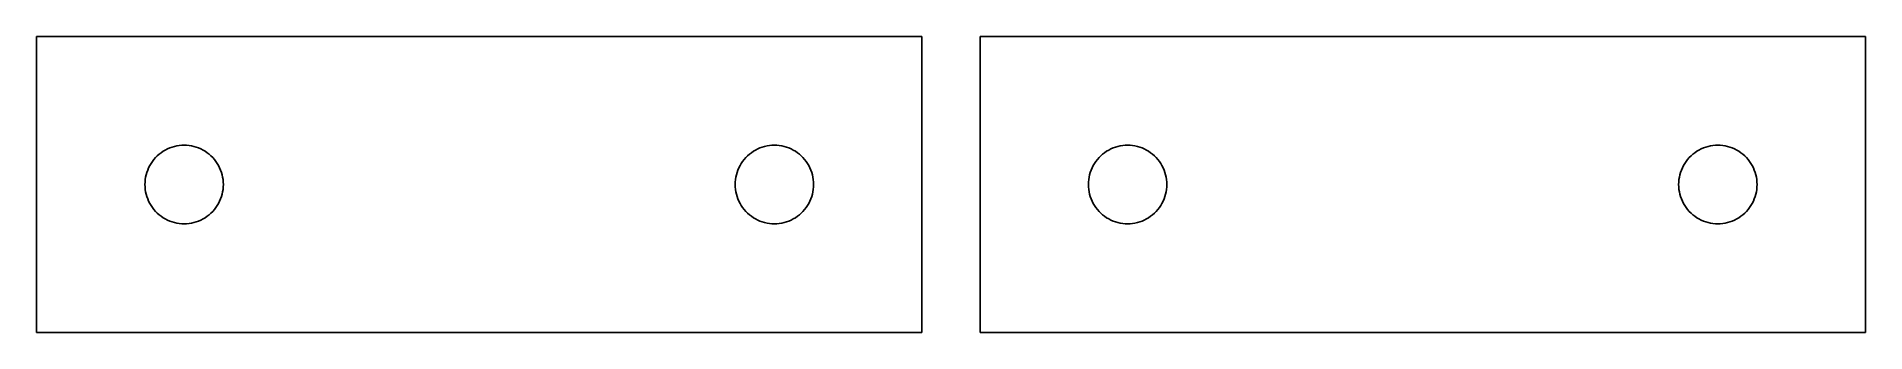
# Model space of a CAD drawing. Extents: x -119 to 38, y -13 to 13.
import ezdxf

# ---------------------------------------------------------------- set-up
doc = ezdxf.new("R2010")
doc.units = 0
doc.layers.get('0').update_dxf_attribs({"color": 1})

msp = doc.modelspace()

# ---------------------------------------------------------------- linework, layer by layer
at = {"color": 1}
for p, q in [((-119.3, 12.7), (-119.3, -12.7)), ((-43.1, 12.7), (-119.3, 12.7)), ((-43.1, -12.7), (-43.1, 12.7)), ((-38.1, 12.7), (-38.1, -12.7)), ((38.1, 12.7), (-38.1, 12.7)), ((38.1, -12.7), (38.1, 12.7)), ((-107.842, 3.13799), (-107.643, 3.20981)), ((-107.643, 3.20981), (-107.439, 3.26897)), ((-107.439, 3.26897), (-107.232, 3.31522)), ((-107.232, 3.31522), (-107.023, 3.34837)), ((-107.023, 3.34837), (-106.812, 3.36833)), ((-106.812, 3.36833), (-106.6, 3.375)), ((-106.6, 3.375), (-106.388, 3.36833)), ((-106.388, 3.36833), (-106.177, 3.34837)), ((-106.177, 3.34837), (-105.968, 3.31522)), ((-105.968, 3.31522), (-105.761, 3.26897)), ((-105.761, 3.26897), (-105.557, 3.20981)), ((-105.557, 3.20981), (-105.358, 3.13799)), ((-57.0424, 3.13799), (-56.8429, 3.20981)), ((-56.8429, 3.20981), (-56.6393, 3.26897)), ((-56.6393, 3.26897), (-56.4324, 3.31522)), ((-56.4324, 3.31522), (-56.223, 3.34837)), ((-56.223, 3.34837), (-56.0119, 3.36833)), ((-56.0119, 3.36833), (-55.8, 3.375)), ((-55.8, 3.375), (-55.5881, 3.36833)), ((-55.5881, 3.36833), (-55.377, 3.34837)), ((-55.377, 3.34837), (-55.1676, 3.31522)), ((-55.1676, 3.31522), (-54.9607, 3.26897)), ((-54.9607, 3.26897), (-54.7571, 3.20981)), ((-54.7571, 3.20981), (-54.5576, 3.13799)), ((-26.6424, 3.13799), (-26.4429, 3.20981)), ((-26.4429, 3.20981), (-26.2393, 3.26897)), ((-26.2393, 3.26897), (-26.0324, 3.31522)), ((-26.0324, 3.31522), (-25.823, 3.34837)), ((-25.823, 3.34837), (-25.6119, 3.36833)), ((-25.6119, 3.36833), (-25.4, 3.375)), ((-25.4, 3.375), (-25.1881, 3.36833)), ((-25.1881, 3.36833), (-24.977, 3.34837)), ((-24.977, 3.34837), (-24.7676, 3.31522)), ((-24.7676, 3.31522), (-24.5607, 3.26897)), ((-24.5607, 3.26897), (-24.3571, 3.20981)), ((-24.3571, 3.20981), (-24.1576, 3.13799)), ((24.1576, 3.13799), (24.3571, 3.20981)), ((24.3571, 3.20981), (24.5607, 3.26897)), ((24.5607, 3.26897), (24.7676, 3.31522)), ((24.7676, 3.31522), (24.977, 3.34837)), ((24.977, 3.34837), (25.1881, 3.36833)), ((25.1881, 3.36833), (25.4, 3.375)), ((25.4, 3.375), (25.6119, 3.36833)), ((25.6119, 3.36833), (25.823, 3.34837)), ((25.823, 3.34837), (26.0324, 3.31522)), ((26.0324, 3.31522), (26.2393, 3.26897)), ((26.2393, 3.26897), (26.4429, 3.20981)), ((26.4429, 3.20981), (26.6424, 3.13799)), ((-109.654, 1.437), (-109.558, 1.62592)), ((-109.558, 1.62592), (-109.45, 1.80841)), ((-109.45, 1.80841), (-109.33, 1.98376)), ((-109.33, 1.98376), (-109.2, 2.15129)), ((-109.2, 2.15129), (-109.06, 2.31033)), ((-109.06, 2.31033), (-108.91, 2.46027)), ((-108.91, 2.46027), (-108.751, 2.60048)), ((-108.751, 2.60048), (-108.584, 2.73042)), ((-108.584, 2.73042), (-108.408, 2.84959)), ((-108.408, 2.84959), (-108.226, 2.95753)), ((-108.226, 2.95753), (-108.037, 3.05379)), ((-108.037, 3.05379), (-107.842, 3.13799)), ((-105.358, 3.13799), (-105.163, 3.05379)), ((-105.163, 3.05379), (-104.974, 2.95753)), ((-104.974, 2.95753), (-104.792, 2.84959)), ((-104.792, 2.84959), (-104.616, 2.73042)), ((-104.616, 2.73042), (-104.449, 2.60048)), ((-104.449, 2.60048), (-104.29, 2.46027)), ((-104.29, 2.46027), (-104.14, 2.31033)), ((-104.14, 2.31033), (-104, 2.15129)), ((-104, 2.15129), (-103.87, 1.98376)), ((-103.87, 1.98376), (-103.75, 1.80841)), ((-103.75, 1.80841), (-103.642, 1.62592)), ((-103.642, 1.62592), (-103.546, 1.437)), ((-58.8538, 1.437), (-58.7575, 1.62592)), ((-58.7575, 1.62592), (-58.6496, 1.80841)), ((-58.6496, 1.80841), (-58.5304, 1.98376)), ((-58.5304, 1.98376), (-58.4005, 2.15129)), ((-58.4005, 2.15129), (-58.2603, 2.31033)), ((-58.2603, 2.31033), (-58.1104, 2.46027)), ((-58.1104, 2.46027), (-57.9513, 2.60048)), ((-57.9513, 2.60048), (-57.7838, 2.73042)), ((-57.7838, 2.73042), (-57.6084, 2.84959)), ((-57.6084, 2.84959), (-57.4259, 2.95753)), ((-57.4259, 2.95753), (-57.237, 3.05379)), ((-57.237, 3.05379), (-57.0424, 3.13799)), ((-54.5576, 3.13799), (-54.363, 3.05379)), ((-54.363, 3.05379), (-54.1741, 2.95753)), ((-54.1741, 2.95753), (-53.9916, 2.84959)), ((-53.9916, 2.84959), (-53.8162, 2.73042)), ((-53.8162, 2.73042), (-53.6487, 2.60048)), ((-53.6487, 2.60048), (-53.4897, 2.46027)), ((-53.4897, 2.46027), (-53.3397, 2.31033)), ((-53.3397, 2.31033), (-53.1995, 2.15129)), ((-53.1995, 2.15129), (-53.0696, 1.98376)), ((-53.0696, 1.98376), (-52.9504, 1.80841)), ((-52.9504, 1.80841), (-52.8425, 1.62592)), ((-52.8425, 1.62592), (-52.7462, 1.437)), ((-28.4538, 1.437), (-28.3575, 1.62592)), ((-28.3575, 1.62592), (-28.2496, 1.80841)), ((-28.2496, 1.80841), (-28.1304, 1.98376)), ((-28.1304, 1.98376), (-28.0005, 2.15129)), ((-28.0005, 2.15129), (-27.8603, 2.31033)), ((-27.8603, 2.31033), (-27.7103, 2.46027)), ((-27.7103, 2.46027), (-27.5513, 2.60048)), ((-27.5513, 2.60048), (-27.3838, 2.73042)), ((-27.3838, 2.73042), (-27.2084, 2.84959)), ((-27.2084, 2.84959), (-27.0259, 2.95753)), ((-27.0259, 2.95753), (-26.837, 3.05379)), ((-26.837, 3.05379), (-26.6424, 3.13799)), ((-24.1576, 3.13799), (-23.963, 3.05379)), ((-23.963, 3.05379), (-23.7741, 2.95753)), ((-23.7741, 2.95753), (-23.5916, 2.84959)), ((-23.5916, 2.84959), (-23.4162, 2.73042)), ((-23.4162, 2.73042), (-23.2487, 2.60048)), ((-23.2487, 2.60048), (-23.0896, 2.46027)), ((-23.0896, 2.46027), (-22.9397, 2.31033)), ((-22.9397, 2.31033), (-22.7995, 2.15129)), ((-22.7995, 2.15129), (-22.6696, 1.98376)), ((-22.6696, 1.98376), (-22.5504, 1.80841)), ((-22.5504, 1.80841), (-22.4425, 1.62592)), ((-22.4425, 1.62592), (-22.3462, 1.437)), ((22.3462, 1.437), (22.4425, 1.62592)), ((22.4425, 1.62592), (22.5504, 1.80841)), ((22.5504, 1.80841), (22.6696, 1.98376)), ((22.6696, 1.98376), (22.7995, 2.15129)), ((22.7995, 2.15129), (22.9397, 2.31033)), ((22.9397, 2.31033), (23.0896, 2.46027)), ((23.0896, 2.46027), (23.2487, 2.60048)), ((23.2487, 2.60048), (23.4162, 2.73042)), ((23.4162, 2.73042), (23.5916, 2.84959)), ((23.5916, 2.84959), (23.7741, 2.95753)), ((23.7741, 2.95753), (23.963, 3.05379)), ((23.963, 3.05379), (24.1576, 3.13799)), ((26.6424, 3.13799), (26.837, 3.05379)), ((26.837, 3.05379), (27.0259, 2.95753)), ((27.0259, 2.95753), (27.2084, 2.84959)), ((27.2084, 2.84959), (27.3838, 2.73042)), ((27.3838, 2.73042), (27.5513, 2.60048)), ((27.5513, 2.60048), (27.7103, 2.46027)), ((27.7103, 2.46027), (27.8603, 2.31033)), ((27.8603, 2.31033), (28.0005, 2.15129)), ((28.0005, 2.15129), (28.1304, 1.98376)), ((28.1304, 1.98376), (28.2496, 1.80841)), ((28.2496, 1.80841), (28.3575, 1.62592)), ((28.3575, 1.62592), (28.4538, 1.437)), ((-109.975, 0), (-109.968, 0.211914)), ((-109.968, -0.211914), (-109.975, 0)), ((-109.968, 0.211914), (-109.948, 0.422989)), ((-109.948, 0.422989), (-109.915, 0.632401)), ((-109.915, 0.632401), (-109.869, 0.839325)), ((-109.869, 0.839325), (-109.81, 1.04292)), ((-109.81, 1.04292), (-109.738, 1.24242)), ((-109.738, 1.24242), (-109.654, 1.437)), ((-103.546, 1.437), (-103.462, 1.24242)), ((-103.462, 1.24242), (-103.39, 1.04292)), ((-103.39, 1.04292), (-103.331, 0.839325)), ((-103.331, 0.839325), (-103.285, 0.632401)), ((-103.285, 0.632401), (-103.252, 0.422989)), ((-103.252, 0.422989), (-103.232, 0.211914)), ((-103.232, 0.211914), (-103.225, 0)), ((-103.225, 0), (-103.232, -0.211914)), ((-59.175, 0), (-59.1684, 0.211914)), ((-59.1684, -0.211914), (-59.175, 0)), ((-59.1684, 0.211914), (-59.1484, 0.422989)), ((-59.1484, 0.422989), (-59.1152, 0.632401)), ((-59.1152, 0.632401), (-59.069, 0.839325)), ((-59.069, 0.839325), (-59.0098, 1.04292)), ((-59.0098, 1.04292), (-58.938, 1.24242)), ((-58.938, 1.24242), (-58.8538, 1.437)), ((-52.7462, 1.437), (-52.662, 1.24242)), ((-52.662, 1.24242), (-52.5902, 1.04292)), ((-52.5902, 1.04292), (-52.531, 0.839325)), ((-52.531, 0.839325), (-52.4848, 0.632401)), ((-52.4848, 0.632401), (-52.4516, 0.422989)), ((-52.4516, 0.422989), (-52.4317, 0.211914)), ((-52.4317, 0.211914), (-52.425, 0)), ((-52.425, 0), (-52.4317, -0.211914)), ((-28.775, 0), (-28.7683, 0.211914)), ((-28.7683, -0.211914), (-28.775, 0)), ((-28.7683, 0.211914), (-28.7484, 0.422989)), ((-28.7484, 0.422989), (-28.7152, 0.632401)), ((-28.7152, 0.632401), (-28.669, 0.839325)), ((-28.669, 0.839325), (-28.6098, 1.04292)), ((-28.6098, 1.04292), (-28.538, 1.24242)), ((-28.538, 1.24242), (-28.4538, 1.437)), ((-22.3462, 1.437), (-22.262, 1.24242)), ((-22.262, 1.24242), (-22.1902, 1.04292)), ((-22.1902, 1.04292), (-22.131, 0.839325)), ((-22.131, 0.839325), (-22.0848, 0.632401)), ((-22.0848, 0.632401), (-22.0516, 0.422989)), ((-22.0516, 0.422989), (-22.0316, 0.211914)), ((-22.0316, 0.211914), (-22.025, 0)), ((-22.025, 0), (-22.0316, -0.211914)), ((22.025, 0), (22.0316, 0.211914)), ((22.0316, -0.211914), (22.025, 0)), ((22.0316, 0.211914), (22.0516, 0.422989)), ((22.0516, 0.422989), (22.0848, 0.632401)), ((22.0848, 0.632401), (22.131, 0.839325)), ((22.131, 0.839325), (22.1902, 1.04292)), ((22.1902, 1.04292), (22.262, 1.24242)), ((22.262, 1.24242), (22.3462, 1.437)), ((28.4538, 1.437), (28.538, 1.24242)), ((28.538, 1.24242), (28.6098, 1.04292)), ((28.6098, 1.04292), (28.669, 0.839325)), ((28.669, 0.839325), (28.7152, 0.632401)), ((28.7152, 0.632401), (28.7484, 0.422989)), ((28.7484, 0.422989), (28.7683, 0.211914)), ((28.7683, 0.211914), (28.775, 0)), ((28.775, 0), (28.7683, -0.211914)), ((-109.948, -0.422989), (-109.968, -0.211914)), ((-109.915, -0.632401), (-109.948, -0.422989)), ((-109.869, -0.839325), (-109.915, -0.632401)), ((-109.81, -1.04292), (-109.869, -0.839325)), ((-109.738, -1.24242), (-109.81, -1.04292)), ((-109.654, -1.437), (-109.738, -1.24242)), ((-109.558, -1.62592), (-109.654, -1.437)), ((-103.546, -1.437), (-103.642, -1.62592)), ((-103.462, -1.24242), (-103.546, -1.437)), ((-103.39, -1.04292), (-103.462, -1.24242)), ((-103.331, -0.839325), (-103.39, -1.04292)), ((-103.285, -0.632401), (-103.331, -0.839325)), ((-103.252, -0.422989), (-103.285, -0.632401)), ((-103.232, -0.211914), (-103.252, -0.422989)), ((-59.1484, -0.422989), (-59.1684, -0.211914)), ((-59.1152, -0.632401), (-59.1484, -0.422989)), ((-59.069, -0.839325), (-59.1152, -0.632401)), ((-59.0098, -1.04292), (-59.069, -0.839325)), ((-58.938, -1.24242), (-59.0098, -1.04292)), ((-58.8538, -1.437), (-58.938, -1.24242)), ((-58.7575, -1.62592), (-58.8538, -1.437)), ((-52.7462, -1.437), (-52.8425, -1.62592)), ((-52.662, -1.24242), (-52.7462, -1.437)), ((-52.5902, -1.04292), (-52.662, -1.24242)), ((-52.531, -0.839325), (-52.5902, -1.04292)), ((-52.4848, -0.632401), (-52.531, -0.839325)), ((-52.4516, -0.422989), (-52.4848, -0.632401)), ((-52.4317, -0.211914), (-52.4516, -0.422989)), ((-28.7484, -0.422989), (-28.7683, -0.211914)), ((-28.7152, -0.632401), (-28.7484, -0.422989)), ((-28.669, -0.839325), (-28.7152, -0.632401)), ((-28.6098, -1.04292), (-28.669, -0.839325)), ((-28.538, -1.24242), (-28.6098, -1.04292)), ((-28.4538, -1.437), (-28.538, -1.24242)), ((-28.3575, -1.62592), (-28.4538, -1.437)), ((-22.3462, -1.437), (-22.4425, -1.62592)), ((-22.262, -1.24242), (-22.3462, -1.437)), ((-22.1902, -1.04292), (-22.262, -1.24242)), ((-22.131, -0.839325), (-22.1902, -1.04292)), ((-22.0848, -0.632401), (-22.131, -0.839325)), ((-22.0516, -0.422989), (-22.0848, -0.632401)), ((-22.0316, -0.211914), (-22.0516, -0.422989)), ((22.0516, -0.422989), (22.0316, -0.211914)), ((22.0848, -0.632401), (22.0516, -0.422989)), ((22.131, -0.839325), (22.0848, -0.632401)), ((22.1902, -1.04292), (22.131, -0.839325)), ((22.262, -1.24242), (22.1902, -1.04292)), ((22.3462, -1.437), (22.262, -1.24242)), ((22.4425, -1.62592), (22.3462, -1.437)), ((28.4538, -1.437), (28.3575, -1.62592)), ((28.538, -1.24242), (28.4538, -1.437)), ((28.6098, -1.04292), (28.538, -1.24242)), ((28.669, -0.839325), (28.6098, -1.04292)), ((28.7152, -0.632401), (28.669, -0.839325)), ((28.7484, -0.422989), (28.7152, -0.632401)), ((28.7683, -0.211914), (28.7484, -0.422989)), ((-109.45, -1.80841), (-109.558, -1.62592)), ((-109.33, -1.98376), (-109.45, -1.80841)), ((-109.2, -2.15129), (-109.33, -1.98376)), ((-109.06, -2.31033), (-109.2, -2.15129)), ((-108.91, -2.46027), (-109.06, -2.31033)), ((-108.751, -2.60048), (-108.91, -2.46027)), ((-108.584, -2.73042), (-108.751, -2.60048)), ((-108.408, -2.84959), (-108.584, -2.73042)), ((-108.226, -2.95753), (-108.408, -2.84959)), ((-108.037, -3.05379), (-108.226, -2.95753)), ((-107.842, -3.13799), (-108.037, -3.05379)), ((-107.643, -3.20981), (-107.842, -3.13799)), ((-105.358, -3.13799), (-105.557, -3.20981)), ((-105.163, -3.05379), (-105.358, -3.13799)), ((-104.974, -2.95753), (-105.163, -3.05379)), ((-104.792, -2.84959), (-104.974, -2.95753)), ((-104.616, -2.73042), (-104.792, -2.84959)), ((-104.449, -2.60048), (-104.616, -2.73042)), ((-104.29, -2.46027), (-104.449, -2.60048)), ((-104.14, -2.31033), (-104.29, -2.46027)), ((-104, -2.15129), (-104.14, -2.31033)), ((-103.87, -1.98376), (-104, -2.15129)), ((-103.75, -1.80841), (-103.87, -1.98376)), ((-103.642, -1.62592), (-103.75, -1.80841)), ((-58.6496, -1.80841), (-58.7575, -1.62592)), ((-58.5304, -1.98376), (-58.6496, -1.80841)), ((-58.4005, -2.15129), (-58.5304, -1.98376)), ((-58.2603, -2.31033), (-58.4005, -2.15129)), ((-58.1104, -2.46027), (-58.2603, -2.31033)), ((-57.9513, -2.60048), (-58.1104, -2.46027)), ((-57.7838, -2.73042), (-57.9513, -2.60048)), ((-57.6084, -2.84959), (-57.7838, -2.73042)), ((-57.4259, -2.95753), (-57.6084, -2.84959)), ((-57.237, -3.05379), (-57.4259, -2.95753)), ((-57.0424, -3.13799), (-57.237, -3.05379)), ((-56.8429, -3.20981), (-57.0424, -3.13799)), ((-54.5576, -3.13799), (-54.7571, -3.20981)), ((-54.363, -3.05379), (-54.5576, -3.13799)), ((-54.1741, -2.95753), (-54.363, -3.05379)), ((-53.9916, -2.84959), (-54.1741, -2.95753)), ((-53.8162, -2.73042), (-53.9916, -2.84959)), ((-53.6487, -2.60048), (-53.8162, -2.73042)), ((-53.4897, -2.46027), (-53.6487, -2.60048)), ((-53.3397, -2.31033), (-53.4897, -2.46027)), ((-53.1995, -2.15129), (-53.3397, -2.31033)), ((-53.0696, -1.98376), (-53.1995, -2.15129)), ((-52.9504, -1.80841), (-53.0696, -1.98376)), ((-52.8425, -1.62592), (-52.9504, -1.80841)), ((-28.2496, -1.80841), (-28.3575, -1.62592)), ((-28.1304, -1.98376), (-28.2496, -1.80841)), ((-28.0005, -2.15129), (-28.1304, -1.98376)), ((-27.8603, -2.31033), (-28.0005, -2.15129)), ((-27.7103, -2.46027), (-27.8603, -2.31033)), ((-27.5513, -2.60048), (-27.7103, -2.46027)), ((-27.3838, -2.73042), (-27.5513, -2.60048)), ((-27.2084, -2.84959), (-27.3838, -2.73042)), ((-27.0259, -2.95753), (-27.2084, -2.84959)), ((-26.837, -3.05379), (-27.0259, -2.95753)), ((-26.6424, -3.13799), (-26.837, -3.05379)), ((-26.4429, -3.20981), (-26.6424, -3.13799)), ((-24.1576, -3.13799), (-24.3571, -3.20981)), ((-23.963, -3.05379), (-24.1576, -3.13799)), ((-23.7741, -2.95753), (-23.963, -3.05379)), ((-23.5916, -2.84959), (-23.7741, -2.95753)), ((-23.4162, -2.73042), (-23.5916, -2.84959)), ((-23.2487, -2.60048), (-23.4162, -2.73042)), ((-23.0896, -2.46027), (-23.2487, -2.60048)), ((-22.9397, -2.31033), (-23.0896, -2.46027)), ((-22.7995, -2.15129), (-22.9397, -2.31033)), ((-22.6696, -1.98376), (-22.7995, -2.15129)), ((-22.5504, -1.80841), (-22.6696, -1.98376)), ((-22.4425, -1.62592), (-22.5504, -1.80841)), ((22.5504, -1.80841), (22.4425, -1.62592)), ((22.6696, -1.98376), (22.5504, -1.80841)), ((22.7995, -2.15129), (22.6696, -1.98376)), ((22.9397, -2.31033), (22.7995, -2.15129)), ((23.0896, -2.46027), (22.9397, -2.31033)), ((23.2487, -2.60048), (23.0896, -2.46027)), ((23.4162, -2.73042), (23.2487, -2.60048)), ((23.5916, -2.84959), (23.4162, -2.73042)), ((23.7741, -2.95753), (23.5916, -2.84959)), ((23.963, -3.05379), (23.7741, -2.95753)), ((24.1576, -3.13799), (23.963, -3.05379)), ((24.3571, -3.20981), (24.1576, -3.13799)), ((26.6424, -3.13799), (26.4429, -3.20981)), ((26.837, -3.05379), (26.6424, -3.13799)), ((27.0259, -2.95753), (26.837, -3.05379)), ((27.2084, -2.84959), (27.0259, -2.95753)), ((27.3838, -2.73042), (27.2084, -2.84959)), ((27.5513, -2.60048), (27.3838, -2.73042)), ((27.7103, -2.46027), (27.5513, -2.60048)), ((27.8603, -2.31033), (27.7103, -2.46027)), ((28.0005, -2.15129), (27.8603, -2.31033)), ((28.1304, -1.98376), (28.0005, -2.15129)), ((28.2496, -1.80841), (28.1304, -1.98376)), ((28.3575, -1.62592), (28.2496, -1.80841)), ((-107.439, -3.26897), (-107.643, -3.20981)), ((-107.232, -3.31522), (-107.439, -3.26897)), ((-107.023, -3.34837), (-107.232, -3.31522)), ((-106.812, -3.36833), (-107.023, -3.34837)), ((-106.6, -3.375), (-106.812, -3.36833)), ((-106.388, -3.36833), (-106.6, -3.375)), ((-106.177, -3.34837), (-106.388, -3.36833)), ((-105.968, -3.31522), (-106.177, -3.34837)), ((-105.761, -3.26897), (-105.968, -3.31522)), ((-105.557, -3.20981), (-105.761, -3.26897)), ((-56.6393, -3.26897), (-56.8429, -3.20981)), ((-56.4324, -3.31522), (-56.6393, -3.26897)), ((-56.223, -3.34837), (-56.4324, -3.31522)), ((-56.0119, -3.36833), (-56.223, -3.34837)), ((-55.8, -3.375), (-56.0119, -3.36833)), ((-55.5881, -3.36833), (-55.8, -3.375)), ((-55.377, -3.34837), (-55.5881, -3.36833)), ((-55.1676, -3.31522), (-55.377, -3.34837)), ((-54.9607, -3.26897), (-55.1676, -3.31522)), ((-54.7571, -3.20981), (-54.9607, -3.26897)), ((-26.2393, -3.26897), (-26.4429, -3.20981)), ((-26.0324, -3.31522), (-26.2393, -3.26897)), ((-25.823, -3.34837), (-26.0324, -3.31522)), ((-25.6119, -3.36833), (-25.823, -3.34837)), ((-25.4, -3.375), (-25.6119, -3.36833)), ((-25.1881, -3.36833), (-25.4, -3.375)), ((-24.977, -3.34837), (-25.1881, -3.36833)), ((-24.7676, -3.31522), (-24.977, -3.34837)), ((-24.5607, -3.26897), (-24.7676, -3.31522)), ((-24.3571, -3.20981), (-24.5607, -3.26897)), ((24.5607, -3.26897), (24.3571, -3.20981)), ((24.7676, -3.31522), (24.5607, -3.26897)), ((24.977, -3.34837), (24.7676, -3.31522)), ((25.1881, -3.36833), (24.977, -3.34837)), ((25.4, -3.375), (25.1881, -3.36833)), ((25.6119, -3.36833), (25.4, -3.375)), ((25.823, -3.34837), (25.6119, -3.36833)), ((26.0324, -3.31522), (25.823, -3.34837)), ((26.2393, -3.26897), (26.0324, -3.31522)), ((26.4429, -3.20981), (26.2393, -3.26897)), ((-119.3, -12.7), (-43.1, -12.7)), ((-38.1, -12.7), (38.1, -12.7))]:
    msp.add_line(p, q, dxfattribs=at)

doc.saveas('drawing.dxf')
